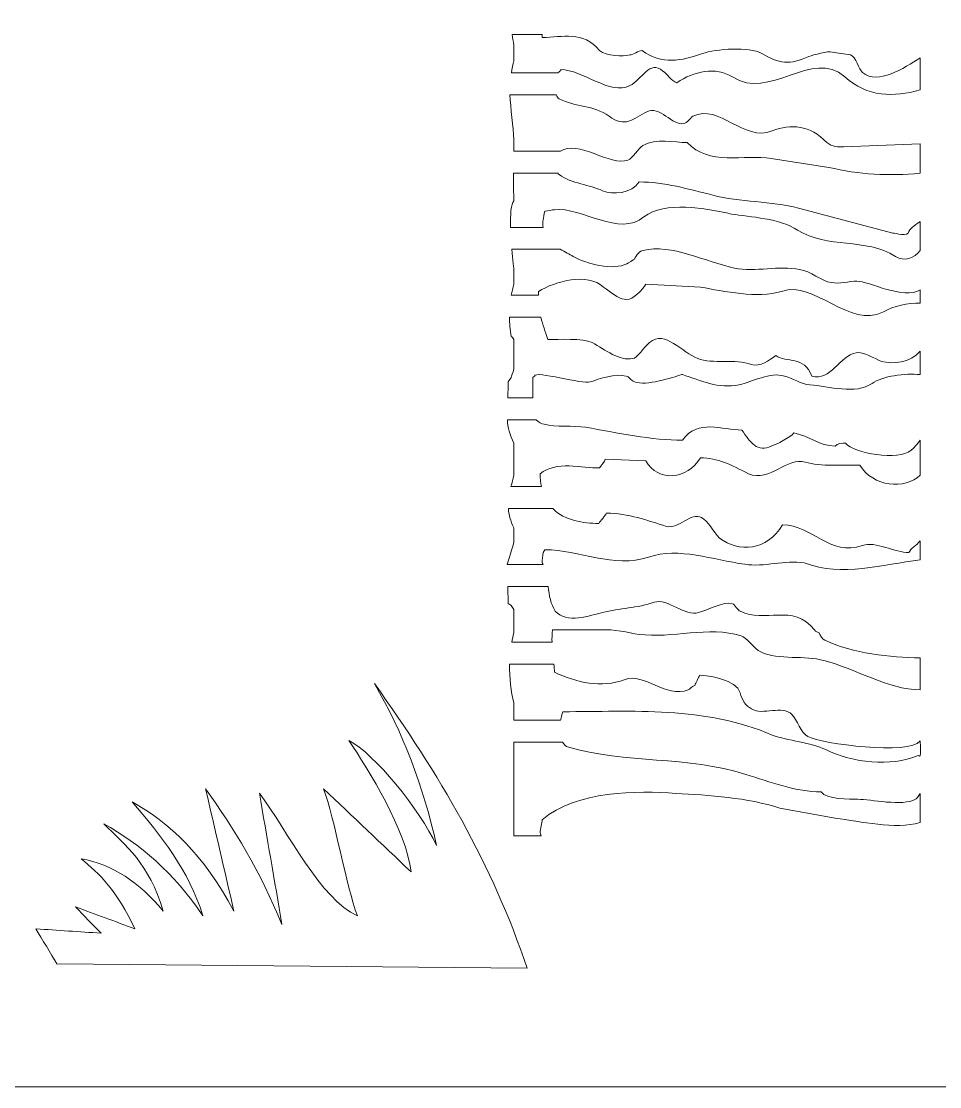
# Model space of a CAD drawing. Header units: centimetres. Extents: x -11.7 to 11.7, y -11.4 to 11.4.
# Drawn here: x -9.09 to -4.68, y -11.38 to -6.26 of the extents above; entities that cross this region are included whole.
import ezdxf

# ---------------------------------------------------------------- set-up
doc = ezdxf.new("R2010")
doc.units = ezdxf.units.CM
doc.header["$MEASUREMENT"] = 0
doc.layers.add('Layer 1', color=7, linetype='Continuous')

msp = doc.modelspace()

# ---------------------------------------------------------------- linework, layer by layer
at = {"layer": 'Layer 1', "lineweight": 9}
for points, knots in [([(-11.72662, 11.38151), (-11.72662, 11.38151), (-0.34511, 11.38151), (-0.34511, 11.38151), (-0.34511, 11.38151), (-0.34511, 11.38151), (-0.34511, 11.38151), (-0.34511, 11.38151), (-0.34511, -11.38151), (-0.34511, -11.38151), (-0.34511, -11.38151), (-0.34511, -11.38151), (-0.34511, -11.38151), (-0.34511, -11.38151), (-11.72662, -11.38151), (-11.72662, -11.38151), (-11.72662, -11.38151), (-11.72662, -11.38151), (-11.72662, -11.38151), (-11.72662, -11.38151), (-11.72662, 11.38151), (-11.72662, 11.38151)], [0, 0, 0, 0, 0.1428571, 0.1428571, 0.1428571, 0.2857143, 0.2857143, 0.2857143, 0.4285714, 0.4285714, 0.4285714, 0.5714286, 0.5714286, 0.5714286, 0.7142857, 0.7142857, 0.7142857, 0.8571429, 0.8571429, 0.8571429, 1, 1, 1, 1]), ([(-6.74074, -6.51174), (-6.73739, -6.49224), (-6.73306, -6.47061), (-6.72872, -6.45382), (-6.72872, -6.45382), (-6.72872, -6.45382), (-6.72872, -6.45382), (-6.72872, -6.42578), (-6.72872, -6.39774), (-6.72872, -6.37671), (-6.72872, -6.37671), (-6.72872, -6.37671), (-6.72872, -6.37671), (-6.73188, -6.36042), (-6.73441, -6.34385), (-6.73645, -6.32706), (-6.73645, -6.32706), (-6.73645, -6.32706), (-6.73645, -6.32706), (-6.73645, -6.32706), (-6.59337, -6.32706), (-6.59337, -6.32706), (-6.59337, -6.32706), (-6.59337, -6.32706), (-6.59337, -6.32706), (-6.59306, -6.33236), (-6.59286, -6.33731), (-6.59286, -6.34166), (-6.59286, -6.34166), (-6.59286, -6.34166), (-6.59286, -6.34166), (-6.49324, -6.34166), (-6.39814, -6.30661), (-6.31663, -6.40475), (-6.31663, -6.40475), (-6.31663, -6.40475), (-6.31663, -6.40475), (-6.28493, -6.43279), (-6.20342, -6.43279), (-6.17172, -6.42578), (-6.17172, -6.42578), (-6.17172, -6.42578), (-6.17172, -6.42578), (-6.1536, -6.42578), (-6.13096, -6.40475), (-6.11285, -6.40475), (-6.11285, -6.40475), (-6.11285, -6.40475), (-6.11285, -6.40475), (-6.01775, -6.47485), (-5.92265, -6.45382), (-5.82303, -6.41877), (-5.82303, -6.41877), (-5.82303, -6.41877), (-5.82303, -6.41877), (-5.75963, -6.39774), (-5.5966, -6.38372), (-5.53774, -6.41877), (-5.53774, -6.41877), (-5.53774, -6.41877), (-5.53774, -6.41877), (-5.45622, -6.46784), (-5.40188, -6.47485), (-5.31131, -6.43279), (-5.31131, -6.43279), (-5.31131, -6.43279), (-5.31131, -6.43279), (-5.28867, -6.42578), (-5.22074, -6.40475), (-5.1981, -6.41176), (-5.1981, -6.41176), (-5.1981, -6.41176), (-5.1981, -6.41176), (-5.17546, -6.41877), (-5.13923, -6.41877), (-5.11206, -6.42578), (-5.11206, -6.42578), (-5.11206, -6.42578), (-5.11206, -6.42578), (-5.08489, -6.43279), (-5.07131, -6.49588), (-5.05319, -6.5099), (-5.05319, -6.5099), (-5.05319, -6.5099), (-5.05319, -6.5099), (-4.98074, -6.573), (-4.85394, -6.48887), (-4.77696, -6.4398), (-4.77696, -6.4398), (-4.77696, -6.4398), (-4.77696, -6.4398), (-4.77696, -6.49588), (-4.77696, -6.54495), (-4.77696, -6.59403), (-4.77696, -6.59403), (-4.77696, -6.59403), (-4.77696, -6.59403), (-4.90375, -6.62908), (-5.03055, -6.62908), (-5.13923, -6.53093), (-5.13923, -6.53093), (-5.13923, -6.53093), (-5.13923, -6.53093), (-5.2932, -6.39073), (-5.50604, -6.65011), (-5.67812, -6.53093), (-5.67812, -6.53093), (-5.67812, -6.53093), (-5.67812, -6.53093), (-5.75963, -6.48186), (-5.86378, -6.50289), (-5.9453, -6.55898), (-5.9453, -6.55898), (-5.9453, -6.55898), (-5.9453, -6.55898), (-5.97247, -6.55197), (-5.99058, -6.51691), (-6.01322, -6.50289), (-6.01322, -6.50289), (-6.01322, -6.50289), (-6.01322, -6.50289), (-6.07662, -6.44681), (-6.11285, -6.54495), (-6.17172, -6.573), (-6.17172, -6.573), (-6.17172, -6.573), (-6.17172, -6.573), (-6.26229, -6.62207), (-6.40267, -6.49588), (-6.5023, -6.49588), (-6.5023, -6.49588), (-6.5023, -6.49588), (-6.5023, -6.49588), (-6.5023, -6.50117), (-6.51002, -6.50646), (-6.51771, -6.51174), (-6.51771, -6.51174), (-6.51771, -6.51174), (-6.51771, -6.51174), (-6.51771, -6.51174), (-6.74074, -6.51174), (-6.74074, -6.51174)], [0, 0, 0, 0, 0.0212766, 0.0212766, 0.0212766, 0.0425532, 0.0425532, 0.0425532, 0.0638298, 0.0638298, 0.0638298, 0.0851064, 0.0851064, 0.0851064, 0.106383, 0.106383, 0.106383, 0.1276596, 0.1276596, 0.1276596, 0.1489362, 0.1489362, 0.1489362, 0.1702128, 0.1702128, 0.1702128, 0.1914894, 0.1914894, 0.1914894, 0.212766, 0.212766, 0.212766, 0.2340426, 0.2340426, 0.2340426, 0.2553191, 0.2553191, 0.2553191, 0.2765957, 0.2765957, 0.2765957, 0.2978723, 0.2978723, 0.2978723, 0.3191489, 0.3191489, 0.3191489, 0.3404255, 0.3404255, 0.3404255, 0.3617021, 0.3617021, 0.3617021, 0.3829787, 0.3829787, 0.3829787, 0.4042553, 0.4042553, 0.4042553, 0.4255319, 0.4255319, 0.4255319, 0.4468085, 0.4468085, 0.4468085, 0.4680851, 0.4680851, 0.4680851, 0.4893617, 0.4893617, 0.4893617, 0.5106383, 0.5106383, 0.5106383, 0.5319149, 0.5319149, 0.5319149, 0.5531915, 0.5531915, 0.5531915, 0.5744681, 0.5744681, 0.5744681, 0.5957447, 0.5957447, 0.5957447, 0.6170213, 0.6170213, 0.6170213, 0.6382979, 0.6382979, 0.6382979, 0.6595745, 0.6595745, 0.6595745, 0.6808511, 0.6808511, 0.6808511, 0.7021277, 0.7021277, 0.7021277, 0.7234043, 0.7234043, 0.7234043, 0.7446809, 0.7446809, 0.7446809, 0.7659574, 0.7659574, 0.7659574, 0.787234, 0.787234, 0.787234, 0.8085106, 0.8085106, 0.8085106, 0.8297872, 0.8297872, 0.8297872, 0.8510638, 0.8510638, 0.8510638, 0.8723404, 0.8723404, 0.8723404, 0.893617, 0.893617, 0.893617, 0.9148936, 0.9148936, 0.9148936, 0.9361702, 0.9361702, 0.9361702, 0.9574468, 0.9574468, 0.9574468, 0.9787234, 0.9787234, 0.9787234, 1, 1, 1, 1]), ([(-6.72872, -6.88835), (-6.72872, -6.88835), (-6.72872, -6.83237), (-6.72872, -6.83237), (-6.72872, -6.83237), (-6.72872, -6.83237), (-6.72872, -6.83237), (-6.73195, -6.77239), (-6.74439, -6.68032), (-6.74797, -6.61718), (-6.74797, -6.61718), (-6.74797, -6.61718), (-6.74797, -6.61718), (-6.74797, -6.61718), (-6.52447, -6.61718), (-6.52447, -6.61718), (-6.52447, -6.61718), (-6.52447, -6.61718), (-6.52447, -6.61718), (-6.52188, -6.626), (-6.51774, -6.63279), (-6.51135, -6.63609), (-6.51135, -6.63609), (-6.51135, -6.63609), (-6.51135, -6.63609), (-6.42984, -6.67815), (-6.34833, -6.66413), (-6.27135, -6.72021), (-6.27135, -6.72021), (-6.27135, -6.72021), (-6.27135, -6.72021), (-6.19436, -6.77629), (-6.15813, -6.73423), (-6.09021, -6.69918), (-6.09021, -6.69918), (-6.09021, -6.69918), (-6.09021, -6.69918), (-6.03134, -6.66413), (-5.96341, -6.76928), (-5.9136, -6.75526), (-5.9136, -6.75526), (-5.9136, -6.75526), (-5.9136, -6.75526), (-5.89548, -6.75526), (-5.8819, -6.72722), (-5.86831, -6.72021), (-5.86831, -6.72021), (-5.86831, -6.72021), (-5.86831, -6.72021), (-5.74152, -6.65712), (-5.62378, -6.8464), (-5.48792, -6.79031), (-5.48792, -6.79031), (-5.48792, -6.79031), (-5.48792, -6.79031), (-5.39735, -6.75526), (-5.30678, -6.76227), (-5.22527, -6.8464), (-5.22527, -6.8464), (-5.22527, -6.8464), (-5.22527, -6.8464), (-5.20263, -6.86743), (-5.1664, -6.86743), (-5.14376, -6.86743), (-5.14376, -6.86743), (-5.14376, -6.86743), (-5.14376, -6.86743), (-5.14376, -6.86743), (-4.77696, -6.85341), (-4.77696, -6.85341), (-4.77696, -6.85341), (-4.77696, -6.85341), (-4.77696, -6.85341), (-4.77696, -6.90248), (-4.77696, -6.94454), (-4.77696, -6.99361), (-4.77696, -6.99361), (-4.77696, -6.99361), (-4.77696, -6.99361), (-4.9264, -7.00763), (-5.07131, -7.00062), (-5.21622, -6.96557), (-5.21622, -6.96557), (-5.21622, -6.96557), (-5.21622, -6.96557), (-5.21622, -6.96557), (-5.49245, -6.92351), (-5.49245, -6.92351), (-5.49245, -6.92351), (-5.49245, -6.92351), (-5.49245, -6.92351), (-5.61925, -6.90248), (-5.79586, -6.95856), (-5.89548, -6.8464), (-5.89548, -6.8464), (-5.89548, -6.8464), (-5.89548, -6.8464), (-5.95888, -6.8464), (-6.04492, -6.82536), (-6.10832, -6.86042), (-6.10832, -6.86042), (-6.10832, -6.86042), (-6.10832, -6.86042), (-6.13096, -6.87444), (-6.15813, -6.92351), (-6.18078, -6.93052), (-6.18078, -6.93052), (-6.18078, -6.93052), (-6.18078, -6.93052), (-6.26372, -6.96262), (-6.42259, -6.83015), (-6.50441, -6.88835), (-6.50441, -6.88835), (-6.50442, -6.88835), (-6.50442, -6.88835), (-6.50442, -6.88835), (-6.72872, -6.88835), (-6.72872, -6.88835)], [0, 0, 0, 0, 0.025641, 0.025641, 0.025641, 0.0512821, 0.0512821, 0.0512821, 0.0769231, 0.0769231, 0.0769231, 0.1025641, 0.1025641, 0.1025641, 0.1282051, 0.1282051, 0.1282051, 0.1538462, 0.1538462, 0.1538462, 0.1794872, 0.1794872, 0.1794872, 0.2051282, 0.2051282, 0.2051282, 0.2307692, 0.2307692, 0.2307692, 0.2564103, 0.2564103, 0.2564103, 0.2820513, 0.2820513, 0.2820513, 0.3076923, 0.3076923, 0.3076923, 0.3333333, 0.3333333, 0.3333333, 0.3589744, 0.3589744, 0.3589744, 0.3846154, 0.3846154, 0.3846154, 0.4102564, 0.4102564, 0.4102564, 0.4358974, 0.4358974, 0.4358974, 0.4615385, 0.4615385, 0.4615385, 0.4871795, 0.4871795, 0.4871795, 0.5128205, 0.5128205, 0.5128205, 0.5384615, 0.5384615, 0.5384615, 0.5641026, 0.5641026, 0.5641026, 0.5897436, 0.5897436, 0.5897436, 0.6153846, 0.6153846, 0.6153846, 0.6410256, 0.6410256, 0.6410256, 0.6666667, 0.6666667, 0.6666667, 0.6923077, 0.6923077, 0.6923077, 0.7179487, 0.7179487, 0.7179487, 0.7435897, 0.7435897, 0.7435897, 0.7692308, 0.7692308, 0.7692308, 0.7948718, 0.7948718, 0.7948718, 0.8205128, 0.8205128, 0.8205128, 0.8461538, 0.8461538, 0.8461538, 0.8717949, 0.8717949, 0.8717949, 0.8974359, 0.8974359, 0.8974359, 0.9230769, 0.9230769, 0.9230769, 0.9487179, 0.9487179, 0.9487179, 0.974359, 0.974359, 0.974359, 1, 1, 1, 1]), ([(-6.74432, -7.25379), (-6.74615, -7.19385), (-6.74333, -7.14094), (-6.72872, -7.12681), (-6.72872, -7.12681), (-6.72872, -7.12681), (-6.72872, -7.12681), (-6.72872, -7.11979), (-6.72872, -7.11279), (-6.72872, -7.10577), (-6.72872, -7.10577), (-6.72872, -7.10577), (-6.72872, -7.10577), (-6.73098, -7.08127), (-6.73098, -7.03579), (-6.73042, -6.99378), (-6.73042, -6.99378), (-6.73042, -6.99378), (-6.73042, -6.99378), (-6.73042, -6.99378), (-6.51689, -6.99378), (-6.51689, -6.99378), (-6.51689, -6.99378), (-6.51689, -6.99378), (-6.51689, -6.99378), (-6.51536, -6.99711), (-6.51353, -6.9995), (-6.51135, -7.00062), (-6.51135, -7.00062), (-6.51135, -7.00062), (-6.51135, -7.00062), (-6.45248, -7.04268), (-6.36191, -7.04969), (-6.30304, -7.07773), (-6.30304, -7.07773), (-6.30304, -7.07774), (-6.30304, -7.07774), (-6.25323, -7.09876), (-6.16266, -7.09175), (-6.12643, -7.03567), (-6.12643, -7.03567), (-6.12643, -7.03567), (-6.12643, -7.03567), (-6.00869, -7.03567), (-5.88643, -7.07072), (-5.77322, -7.09877), (-5.77322, -7.09877), (-5.77322, -7.09877), (-5.77322, -7.09877), (-5.64189, -7.13382), (-5.49245, -7.12681), (-5.36112, -7.16186), (-5.36112, -7.16186), (-5.36112, -7.16186), (-5.36112, -7.16186), (-5.36112, -7.16186), (-4.90828, -7.28103), (-4.90828, -7.28103), (-4.90828, -7.28103), (-4.90828, -7.28103), (-4.90828, -7.28103), (-4.89922, -7.28103), (-4.8313, -7.30206), (-4.8313, -7.27402), (-4.8313, -7.27402), (-4.8313, -7.27402), (-4.8313, -7.27402), (-4.81771, -7.25299), (-4.79507, -7.23897), (-4.77696, -7.22495), (-4.77696, -7.22495), (-4.77696, -7.22495), (-4.77696, -7.22495), (-4.77696, -7.26701), (-4.77696, -7.31608), (-4.77696, -7.36515), (-4.77696, -7.36515), (-4.77696, -7.36515), (-4.77696, -7.36515), (-4.80413, -7.40021), (-4.85394, -7.42124), (-4.8947, -7.3932), (-4.8947, -7.3932), (-4.8947, -7.3932), (-4.8947, -7.3932), (-5.03961, -7.30206), (-5.22074, -7.35814), (-5.36565, -7.26701), (-5.36565, -7.26701), (-5.36565, -7.26701), (-5.36565, -7.26701), (-5.44717, -7.21093), (-5.5966, -7.20392), (-5.68265, -7.1899), (-5.68265, -7.1899), (-5.68265, -7.1899), (-5.68265, -7.1899), (-5.80944, -7.16186), (-6.00417, -7.12681), (-6.10379, -7.20392), (-6.10379, -7.20392), (-6.10379, -7.20392), (-6.10379, -7.20392), (-6.22153, -7.30206), (-6.40267, -7.15485), (-6.53399, -7.16887), (-6.53399, -7.16887), (-6.534, -7.16887), (-6.534, -7.16887), (-6.54305, -7.16887), (-6.56569, -7.17588), (-6.57928, -7.17588), (-6.57928, -7.17588), (-6.57928, -7.17588), (-6.57928, -7.17588), (-6.58864, -7.20632), (-6.59083, -7.23195), (-6.58791, -7.25379), (-6.58791, -7.25379), (-6.58791, -7.25379), (-6.58791, -7.25379), (-6.58791, -7.25379), (-6.74432, -7.25379), (-6.74432, -7.25379)], [0, 0, 0, 0, 0.0243902, 0.0243902, 0.0243902, 0.0487805, 0.0487805, 0.0487805, 0.0731707, 0.0731707, 0.0731707, 0.097561, 0.097561, 0.097561, 0.1219512, 0.1219512, 0.1219512, 0.1463415, 0.1463415, 0.1463415, 0.1707317, 0.1707317, 0.1707317, 0.195122, 0.195122, 0.195122, 0.2195122, 0.2195122, 0.2195122, 0.2439024, 0.2439024, 0.2439024, 0.2682927, 0.2682927, 0.2682927, 0.2926829, 0.2926829, 0.2926829, 0.3170732, 0.3170732, 0.3170732, 0.3414634, 0.3414634, 0.3414634, 0.3658537, 0.3658537, 0.3658537, 0.3902439, 0.3902439, 0.3902439, 0.4146341, 0.4146341, 0.4146341, 0.4390244, 0.4390244, 0.4390244, 0.4634146, 0.4634146, 0.4634146, 0.4878049, 0.4878049, 0.4878049, 0.5121951, 0.5121951, 0.5121951, 0.5365854, 0.5365854, 0.5365854, 0.5609756, 0.5609756, 0.5609756, 0.5853659, 0.5853659, 0.5853659, 0.6097561, 0.6097561, 0.6097561, 0.6341463, 0.6341463, 0.6341463, 0.6585366, 0.6585366, 0.6585366, 0.6829268, 0.6829268, 0.6829268, 0.7073171, 0.7073171, 0.7073171, 0.7317073, 0.7317073, 0.7317073, 0.7560976, 0.7560976, 0.7560976, 0.7804878, 0.7804878, 0.7804878, 0.804878, 0.804878, 0.804878, 0.8292683, 0.8292683, 0.8292683, 0.8536585, 0.8536585, 0.8536585, 0.8780488, 0.8780488, 0.8780488, 0.902439, 0.902439, 0.902439, 0.9268293, 0.9268293, 0.9268293, 0.9512195, 0.9512195, 0.9512195, 0.9756098, 0.9756098, 0.9756098, 1, 1, 1, 1]), ([(-6.74101, -7.58018), (-6.73778, -7.56263), (-6.73369, -7.54485), (-6.72872, -7.52639), (-6.72872, -7.52639), (-6.72872, -7.52639), (-6.72872, -7.52639), (-6.72872, -7.50536), (-6.72872, -7.49134), (-6.72872, -7.47031), (-6.72872, -7.47031), (-6.72872, -7.47031), (-6.72872, -7.47031), (-6.72872, -7.47031), (-6.72872, -7.4633), (-6.72872, -7.4633), (-6.72872, -7.4633), (-6.72872, -7.4633), (-6.72872, -7.4633), (-6.72872, -7.45314), (-6.73347, -7.41078), (-6.73781, -7.35922), (-6.73781, -7.35922), (-6.73781, -7.35922), (-6.73781, -7.35922), (-6.73781, -7.35922), (-6.50627, -7.35922), (-6.50627, -7.35922), (-6.50627, -7.35922), (-6.50627, -7.35922), (-6.50627, -7.35922), (-6.48376, -7.37248), (-6.46082, -7.38284), (-6.44343, -7.3932), (-6.44343, -7.3932), (-6.44343, -7.3932), (-6.44343, -7.3932), (-6.38456, -7.42825), (-6.2487, -7.4633), (-6.1853, -7.42825), (-6.1853, -7.42825), (-6.1853, -7.42825), (-6.1853, -7.42825), (-6.18078, -7.42825), (-6.1536, -7.40722), (-6.14908, -7.40722), (-6.14908, -7.40722), (-6.14908, -7.40722), (-6.14908, -7.40722), (-6.14002, -7.38618), (-6.12191, -7.36515), (-6.10832, -7.36515), (-6.10832, -7.36515), (-6.10832, -7.36515), (-6.10832, -7.36515), (-5.97247, -7.3301), (-5.80491, -7.42124), (-5.66906, -7.44928), (-5.66906, -7.44928), (-5.66906, -7.44928), (-5.66906, -7.44928), (-5.56943, -7.47031), (-5.45169, -7.43526), (-5.3566, -7.45629), (-5.3566, -7.45629), (-5.3566, -7.45629), (-5.3566, -7.45629), (-5.30226, -7.4633), (-5.25244, -7.51237), (-5.20263, -7.51938), (-5.20263, -7.51938), (-5.20263, -7.51938), (-5.20263, -7.51938), (-5.1664, -7.52639), (-5.11659, -7.51237), (-5.08036, -7.51237), (-5.08036, -7.51237), (-5.08036, -7.51237), (-5.08036, -7.51237), (-5.02602, -7.51237), (-4.85394, -7.6035), (-4.77696, -7.55443), (-4.77696, -7.55443), (-4.77696, -7.55443), (-4.77696, -7.55443), (-4.77696, -7.57546), (-4.77696, -7.59649), (-4.77696, -7.61752), (-4.77696, -7.61752), (-4.77696, -7.61752), (-4.77696, -7.61752), (-4.83583, -7.61752), (-4.90375, -7.63154), (-4.95357, -7.65959), (-4.95357, -7.65959), (-4.95357, -7.65959), (-4.95357, -7.65959), (-5.11659, -7.74371), (-5.28414, -7.50536), (-5.44264, -7.56144), (-5.44264, -7.56144), (-5.44264, -7.56144), (-5.44264, -7.56144), (-5.56038, -7.59649), (-5.71887, -7.56144), (-5.83208, -7.54041), (-5.83208, -7.54041), (-5.83208, -7.54041), (-5.83209, -7.54041), (-5.83209, -7.54041), (-6.09473, -7.52639), (-6.09473, -7.52639), (-6.09473, -7.52639), (-6.09474, -7.52639), (-6.09474, -7.52639), (-6.17625, -7.64556), (-6.22153, -7.59649), (-6.29851, -7.54041), (-6.29851, -7.54041), (-6.29852, -7.54041), (-6.29852, -7.54041), (-6.3755, -7.47031), (-6.52947, -7.51237), (-6.61098, -7.56144), (-6.61098, -7.56144), (-6.61098, -7.56144), (-6.61098, -7.56144), (-6.61098, -7.56794), (-6.61091, -7.57416), (-6.61078, -7.58018), (-6.61078, -7.58018), (-6.61078, -7.58018), (-6.61078, -7.58018), (-6.61078, -7.58018), (-6.74101, -7.58018), (-6.74101, -7.58018)], [0, 0, 0, 0, 0.0222222, 0.0222222, 0.0222222, 0.0444444, 0.0444444, 0.0444444, 0.0666667, 0.0666667, 0.0666667, 0.0888889, 0.0888889, 0.0888889, 0.1111111, 0.1111111, 0.1111111, 0.1333333, 0.1333333, 0.1333333, 0.1555556, 0.1555556, 0.1555556, 0.1777778, 0.1777778, 0.1777778, 0.2, 0.2, 0.2, 0.2222222, 0.2222222, 0.2222222, 0.2444444, 0.2444444, 0.2444444, 0.2666667, 0.2666667, 0.2666667, 0.2888889, 0.2888889, 0.2888889, 0.3111111, 0.3111111, 0.3111111, 0.3333333, 0.3333333, 0.3333333, 0.3555556, 0.3555556, 0.3555556, 0.3777778, 0.3777778, 0.3777778, 0.4, 0.4, 0.4, 0.4222222, 0.4222222, 0.4222222, 0.4444444, 0.4444444, 0.4444444, 0.4666667, 0.4666667, 0.4666667, 0.4888889, 0.4888889, 0.4888889, 0.5111111, 0.5111111, 0.5111111, 0.5333333, 0.5333333, 0.5333333, 0.5555556, 0.5555556, 0.5555556, 0.5777778, 0.5777778, 0.5777778, 0.6, 0.6, 0.6, 0.6222222, 0.6222222, 0.6222222, 0.6444444, 0.6444444, 0.6444444, 0.6666667, 0.6666667, 0.6666667, 0.6888889, 0.6888889, 0.6888889, 0.7111111, 0.7111111, 0.7111111, 0.7333333, 0.7333333, 0.7333333, 0.7555556, 0.7555556, 0.7555556, 0.7777778, 0.7777778, 0.7777778, 0.8, 0.8, 0.8, 0.8222222, 0.8222222, 0.8222222, 0.8444444, 0.8444444, 0.8444444, 0.8666667, 0.8666667, 0.8666667, 0.8888889, 0.8888889, 0.8888889, 0.9111111, 0.9111111, 0.9111111, 0.9333333, 0.9333333, 0.9333333, 0.9555556, 0.9555556, 0.9555556, 0.9777778, 0.9777778, 0.9777778, 1, 1, 1, 1]), ([(-6.7582, -8.07284), (-6.75701, -8.0494), (-6.75589, -8.02413), (-6.75589, -7.99608), (-6.75589, -7.99608), (-6.75589, -7.99608), (-6.75589, -7.99608), (-6.75589, -7.99608), (-6.7423, -7.97505), (-6.7423, -7.97505), (-6.7423, -7.97505), (-6.7423, -7.97505), (-6.7423, -7.97505), (-6.7423, -7.96804), (-6.73325, -7.95402), (-6.72872, -7.93298), (-6.72872, -7.93298), (-6.72872, -7.93298), (-6.72872, -7.93298), (-6.72872, -7.88391), (-6.72872, -7.84185), (-6.72872, -7.79278), (-6.72872, -7.79278), (-6.72872, -7.79278), (-6.72872, -7.79278), (-6.73325, -7.78577), (-6.73778, -7.77876), (-6.7423, -7.77876), (-6.7423, -7.77876), (-6.7423, -7.77876), (-6.7423, -7.77876), (-6.74698, -7.74496), (-6.74951, -7.71448), (-6.74989, -7.68561), (-6.74989, -7.68561), (-6.74989, -7.68561), (-6.74989, -7.68561), (-6.74989, -7.68561), (-6.59861, -7.68561), (-6.59861, -7.68561), (-6.59861, -7.68561), (-6.59861, -7.68561), (-6.59861, -7.68561), (-6.58996, -7.72221), (-6.57783, -7.75145), (-6.56569, -7.79278), (-6.56569, -7.79278), (-6.56569, -7.79278), (-6.56569, -7.79278), (-6.51135, -7.79278), (-6.39814, -7.78577), (-6.35286, -7.8068), (-6.35286, -7.8068), (-6.35286, -7.8068), (-6.35286, -7.8068), (-6.28946, -7.84185), (-6.22153, -7.89793), (-6.15813, -7.88391), (-6.15813, -7.88391), (-6.15813, -7.88391), (-6.15813, -7.88391), (-6.13549, -7.88391), (-6.10379, -7.82783), (-6.07662, -7.8068), (-6.07662, -7.8068), (-6.07662, -7.8068), (-6.07662, -7.8068), (-6.00417, -7.74371), (-5.91813, -7.85587), (-5.84567, -7.88391), (-5.84567, -7.88391), (-5.84567, -7.88391), (-5.84567, -7.88391), (-5.77322, -7.91195), (-5.66453, -7.88391), (-5.58755, -7.91195), (-5.58755, -7.91195), (-5.58755, -7.91195), (-5.58755, -7.91195), (-5.54679, -7.92597), (-5.50151, -7.89092), (-5.46981, -7.86989), (-5.46981, -7.86989), (-5.46981, -7.86989), (-5.46981, -7.86989), (-5.42, -7.90494), (-5.33395, -7.86989), (-5.29773, -7.96804), (-5.29773, -7.96804), (-5.29773, -7.96804), (-5.29773, -7.96804), (-5.20716, -7.99608), (-5.16187, -7.86989), (-5.08489, -7.85587), (-5.08489, -7.85587), (-5.08489, -7.85587), (-5.08489, -7.85587), (-5.04866, -7.84886), (-4.99885, -7.88391), (-4.96262, -7.89793), (-4.96262, -7.89793), (-4.96262, -7.89793), (-4.96262, -7.89793), (-4.91281, -7.91195), (-4.82224, -7.90495), (-4.77696, -7.84886), (-4.77696, -7.84886), (-4.77696, -7.84886), (-4.77696, -7.84886), (-4.77696, -7.88391), (-4.77696, -7.91896), (-4.77696, -7.96103), (-4.77696, -7.96103), (-4.77696, -7.96103), (-4.77696, -7.96103), (-4.84941, -7.95402), (-4.95809, -7.96804), (-5.00791, -8.00309), (-5.00791, -8.00309), (-5.00791, -8.00309), (-5.00791, -8.00309), (-5.08489, -8.05917), (-5.21622, -8.01711), (-5.30678, -8.0101), (-5.30678, -8.0101), (-5.30679, -8.0101), (-5.30679, -8.0101), (-5.34754, -8.0101), (-5.39282, -7.97505), (-5.42905, -7.96804), (-5.42905, -7.96804), (-5.42905, -7.96804), (-5.42905, -7.96804), (-5.49698, -7.94701), (-5.58302, -7.99608), (-5.64642, -8.0101), (-5.64642, -8.0101), (-5.64642, -8.0101), (-5.64642, -8.0101), (-5.74605, -8.03113), (-5.83208, -7.98907), (-5.91813, -7.96103), (-5.91813, -7.96103), (-5.91813, -7.96103), (-5.91813, -7.96103), (-5.91813, -7.96103), (-5.92265, -7.96103), (-5.92265, -7.96103), (-5.92265, -7.96103), (-5.92265, -7.96103), (-5.92265, -7.96103), (-5.96341, -7.97505), (-6.09473, -8.01711), (-6.14908, -7.99608), (-6.14908, -7.99608), (-6.14908, -7.99608), (-6.14908, -7.99608), (-6.16266, -7.99608), (-6.17625, -7.96804), (-6.18983, -7.96804), (-6.18983, -7.96804), (-6.18983, -7.96804), (-6.18983, -7.96804), (-6.23965, -7.95402), (-6.31663, -7.98206), (-6.36191, -7.99608), (-6.36191, -7.99608), (-6.36191, -7.99608), (-6.36191, -7.99608), (-6.39361, -8.0101), (-6.62909, -7.93999), (-6.62909, -7.96804), (-6.62909, -7.96804), (-6.62909, -7.96804), (-6.62909, -7.96804), (-6.62909, -7.96804), (-6.63815, -7.97505), (-6.63815, -7.97505), (-6.63815, -7.97505), (-6.63815, -7.97505), (-6.63815, -7.97505), (-6.63815, -7.97505), (-6.63815, -8.07284), (-6.63815, -8.07284), (-6.63815, -8.07284), (-6.63815, -8.07284), (-6.63815, -8.07284), (-6.63815, -8.07284), (-6.7582, -8.07284), (-6.7582, -8.07284)], [0, 0, 0, 0, 0.015873, 0.015873, 0.015873, 0.031746, 0.031746, 0.031746, 0.047619, 0.047619, 0.047619, 0.0634921, 0.0634921, 0.0634921, 0.0793651, 0.0793651, 0.0793651, 0.0952381, 0.0952381, 0.0952381, 0.1111111, 0.1111111, 0.1111111, 0.1269841, 0.1269841, 0.1269841, 0.1428571, 0.1428571, 0.1428571, 0.1587302, 0.1587302, 0.1587302, 0.1746032, 0.1746032, 0.1746032, 0.1904762, 0.1904762, 0.1904762, 0.2063492, 0.2063492, 0.2063492, 0.2222222, 0.2222222, 0.2222222, 0.2380952, 0.2380952, 0.2380952, 0.2539683, 0.2539683, 0.2539683, 0.2698413, 0.2698413, 0.2698413, 0.2857143, 0.2857143, 0.2857143, 0.3015873, 0.3015873, 0.3015873, 0.3174603, 0.3174603, 0.3174603, 0.3333333, 0.3333333, 0.3333333, 0.3492063, 0.3492063, 0.3492063, 0.3650794, 0.3650794, 0.3650794, 0.3809524, 0.3809524, 0.3809524, 0.3968254, 0.3968254, 0.3968254, 0.4126984, 0.4126984, 0.4126984, 0.4285714, 0.4285714, 0.4285714, 0.4444444, 0.4444444, 0.4444444, 0.4603175, 0.4603175, 0.4603175, 0.4761905, 0.4761905, 0.4761905, 0.4920635, 0.4920635, 0.4920635, 0.5079365, 0.5079365, 0.5079365, 0.5238095, 0.5238095, 0.5238095, 0.5396825, 0.5396825, 0.5396825, 0.5555556, 0.5555556, 0.5555556, 0.5714286, 0.5714286, 0.5714286, 0.5873016, 0.5873016, 0.5873016, 0.6031746, 0.6031746, 0.6031746, 0.6190476, 0.6190476, 0.6190476, 0.6349206, 0.6349206, 0.6349206, 0.6507937, 0.6507937, 0.6507937, 0.6666667, 0.6666667, 0.6666667, 0.6825397, 0.6825397, 0.6825397, 0.6984127, 0.6984127, 0.6984127, 0.7142857, 0.7142857, 0.7142857, 0.7301587, 0.7301587, 0.7301587, 0.7460317, 0.7460317, 0.7460317, 0.7619048, 0.7619048, 0.7619048, 0.7777778, 0.7777778, 0.7777778, 0.7936508, 0.7936508, 0.7936508, 0.8095238, 0.8095238, 0.8095238, 0.8253968, 0.8253968, 0.8253968, 0.8412698, 0.8412698, 0.8412698, 0.8571429, 0.8571429, 0.8571429, 0.8730159, 0.8730159, 0.8730159, 0.8888889, 0.8888889, 0.8888889, 0.9047619, 0.9047619, 0.9047619, 0.9206349, 0.9206349, 0.9206349, 0.9365079, 0.9365079, 0.9365079, 0.952381, 0.952381, 0.952381, 0.968254, 0.968254, 0.968254, 0.984127, 0.984127, 0.984127, 1, 1, 1, 1]), ([(-6.7425, -8.49937), (-6.73798, -8.48097), (-6.73298, -8.46285), (-6.72872, -8.44473), (-6.72872, -8.44473), (-6.72872, -8.44473), (-6.72872, -8.44473), (-6.72872, -8.38865), (-6.72872, -8.33958), (-6.72872, -8.29051), (-6.72872, -8.29051), (-6.72872, -8.29051), (-6.72872, -8.29051), (-6.74912, -8.25032), (-6.75736, -8.21483), (-6.75999, -8.17827), (-6.75999, -8.17827), (-6.75999, -8.17827), (-6.75999, -8.17827), (-6.75999, -8.17827), (-6.62136, -8.17827), (-6.62136, -8.17827), (-6.62136, -8.17827), (-6.62136, -8.17827), (-6.62136, -8.17827), (-6.60944, -8.19038), (-6.59566, -8.19937), (-6.58381, -8.19937), (-6.58381, -8.19937), (-6.58381, -8.19938), (-6.58381, -8.19938), (-6.52494, -8.21339), (-6.44343, -8.20638), (-6.38456, -8.2134), (-6.38456, -8.2134), (-6.38456, -8.2134), (-6.38456, -8.2134), (-6.23512, -8.24144), (-6.06304, -8.27649), (-5.91813, -8.27649), (-5.91813, -8.27649), (-5.91813, -8.27649), (-5.91813, -8.27649), (-5.84567, -8.17133), (-5.72793, -8.22742), (-5.63283, -8.22742), (-5.63283, -8.22742), (-5.63283, -8.22742), (-5.63283, -8.22742), (-5.5966, -8.2835), (-5.55585, -8.33958), (-5.49245, -8.30453), (-5.49245, -8.30453), (-5.49245, -8.30453), (-5.49245, -8.30453), (-5.46981, -8.29752), (-5.39735, -8.26247), (-5.38377, -8.24144), (-5.38377, -8.24144), (-5.38377, -8.24144), (-5.38377, -8.24144), (-5.30678, -8.25546), (-5.2615, -8.30453), (-5.18452, -8.30453), (-5.18452, -8.30453), (-5.18452, -8.30453), (-5.18452, -8.30453), (-5.17546, -8.29051), (-5.15282, -8.29051), (-5.1347, -8.29051), (-5.1347, -8.29051), (-5.1347, -8.29051), (-5.1347, -8.29051), (-5.09848, -8.33958), (-4.87658, -8.37463), (-4.82224, -8.32556), (-4.82224, -8.32556), (-4.82224, -8.32556), (-4.82224, -8.32556), (-4.81318, -8.31855), (-4.78601, -8.29051), (-4.77696, -8.27649), (-4.77696, -8.27649), (-4.77696, -8.27649), (-4.77696, -8.27649), (-4.77696, -8.33257), (-4.77696, -8.38865), (-4.77696, -8.44473), (-4.77696, -8.44473), (-4.77696, -8.44473), (-4.77696, -8.44473), (-4.84941, -8.51483), (-5.00338, -8.50082), (-5.06678, -8.39566), (-5.06678, -8.39566), (-5.06678, -8.39566), (-5.06678, -8.39566), (-5.13923, -8.39566), (-5.25697, -8.40267), (-5.32943, -8.38164), (-5.32943, -8.38164), (-5.32943, -8.38164), (-5.32943, -8.38164), (-5.41547, -8.3536), (-5.49698, -8.47978), (-5.60113, -8.43772), (-5.60113, -8.43772), (-5.60113, -8.43772), (-5.60113, -8.43772), (-5.68265, -8.39566), (-5.75057, -8.36061), (-5.83208, -8.36061), (-5.83208, -8.36061), (-5.83209, -8.36061), (-5.83209, -8.36061), (-5.89548, -8.46576), (-6.03587, -8.47978), (-6.09473, -8.37463), (-6.09473, -8.37463), (-6.09473, -8.37463), (-6.09474, -8.37463), (-6.09474, -8.37463), (-6.28946, -8.36762), (-6.28946, -8.36762), (-6.28946, -8.36762), (-6.28946, -8.36762), (-6.28946, -8.36762), (-6.28946, -8.37463), (-6.3121, -8.40267), (-6.31663, -8.40968), (-6.31663, -8.40968), (-6.31663, -8.40968), (-6.31663, -8.40968), (-6.39814, -8.40968), (-6.52947, -8.37463), (-6.60192, -8.43772), (-6.60192, -8.43772), (-6.60192, -8.43772), (-6.60192, -8.43772), (-6.60192, -8.46029), (-6.5999, -8.48077), (-6.59617, -8.49937), (-6.59617, -8.49937), (-6.59617, -8.49937), (-6.59617, -8.49937), (-6.59617, -8.49937), (-6.7425, -8.49937), (-6.7425, -8.49937)], [0, 0, 0, 0, 0.0204082, 0.0204082, 0.0204082, 0.0408163, 0.0408163, 0.0408163, 0.0612245, 0.0612245, 0.0612245, 0.0816327, 0.0816327, 0.0816327, 0.1020408, 0.1020408, 0.1020408, 0.122449, 0.122449, 0.122449, 0.1428571, 0.1428571, 0.1428571, 0.1632653, 0.1632653, 0.1632653, 0.1836735, 0.1836735, 0.1836735, 0.2040816, 0.2040816, 0.2040816, 0.2244898, 0.2244898, 0.2244898, 0.244898, 0.244898, 0.244898, 0.2653061, 0.2653061, 0.2653061, 0.2857143, 0.2857143, 0.2857143, 0.3061224, 0.3061224, 0.3061224, 0.3265306, 0.3265306, 0.3265306, 0.3469388, 0.3469388, 0.3469388, 0.3673469, 0.3673469, 0.3673469, 0.3877551, 0.3877551, 0.3877551, 0.4081633, 0.4081633, 0.4081633, 0.4285714, 0.4285714, 0.4285714, 0.4489796, 0.4489796, 0.4489796, 0.4693878, 0.4693878, 0.4693878, 0.4897959, 0.4897959, 0.4897959, 0.5102041, 0.5102041, 0.5102041, 0.5306122, 0.5306122, 0.5306122, 0.5510204, 0.5510204, 0.5510204, 0.5714286, 0.5714286, 0.5714286, 0.5918367, 0.5918367, 0.5918367, 0.6122449, 0.6122449, 0.6122449, 0.6326531, 0.6326531, 0.6326531, 0.6530612, 0.6530612, 0.6530612, 0.6734694, 0.6734694, 0.6734694, 0.6938776, 0.6938776, 0.6938776, 0.7142857, 0.7142857, 0.7142857, 0.7346939, 0.7346939, 0.7346939, 0.755102, 0.755102, 0.755102, 0.7755102, 0.7755102, 0.7755102, 0.7959184, 0.7959184, 0.7959184, 0.8163265, 0.8163265, 0.8163265, 0.8367347, 0.8367347, 0.8367347, 0.8571429, 0.8571429, 0.8571429, 0.877551, 0.877551, 0.877551, 0.8979592, 0.8979592, 0.8979592, 0.9183673, 0.9183673, 0.9183673, 0.9387755, 0.9387755, 0.9387755, 0.9591837, 0.9591837, 0.9591837, 0.9795918, 0.9795918, 0.9795918, 1, 1, 1, 1]), ([(-6.7604, -8.87318), (-6.7604, -8.87318), (-6.76042, -8.87236), (-6.76042, -8.87236), (-6.76042, -8.87236), (-6.76042, -8.87236), (-6.76042, -8.87236), (-6.76042, -8.87236), (-6.7423, -8.81628), (-6.72872, -8.7672), (-6.72872, -8.7672), (-6.72872, -8.7672), (-6.72872, -8.7672), (-6.72872, -8.74617), (-6.72872, -8.72514), (-6.72872, -8.6971), (-6.72872, -8.6971), (-6.72872, -8.6971), (-6.72872, -8.6971), (-6.7454, -8.66424), (-6.75293, -8.63374), (-6.7549, -8.6048), (-6.7549, -8.6048), (-6.7549, -8.6048), (-6.7549, -8.6048), (-6.7549, -8.6048), (-6.5418, -8.6048), (-6.5418, -8.6048), (-6.5418, -8.6048), (-6.5418, -8.6048), (-6.5418, -8.6048), (-6.48361, -8.66272), (-6.39377, -8.67607), (-6.32116, -8.67607), (-6.32116, -8.67607), (-6.32116, -8.67607), (-6.32116, -8.67607), (-6.3121, -8.66205), (-6.28946, -8.64102), (-6.28493, -8.627), (-6.28493, -8.627), (-6.28493, -8.627), (-6.28493, -8.627), (-6.17625, -8.627), (-6.09021, -8.66205), (-5.99511, -8.69009), (-5.99511, -8.69009), (-5.99511, -8.69009), (-5.99511, -8.69009), (-5.93624, -8.70411), (-5.87737, -8.61999), (-5.82756, -8.64803), (-5.82756, -8.64803), (-5.82756, -8.64803), (-5.82756, -8.64803), (-5.79586, -8.66205), (-5.76869, -8.71813), (-5.74152, -8.74617), (-5.74152, -8.74617), (-5.74152, -8.74618), (-5.74152, -8.74618), (-5.64642, -8.81628), (-5.51509, -8.80927), (-5.43811, -8.68308), (-5.43811, -8.68308), (-5.43811, -8.68308), (-5.43811, -8.68308), (-5.2932, -8.68308), (-5.21169, -8.83731), (-5.05319, -8.78122), (-5.05319, -8.78122), (-5.05319, -8.78122), (-5.05319, -8.78122), (-4.99432, -8.7602), (-4.8947, -8.81628), (-4.8313, -8.81628), (-4.8313, -8.81628), (-4.8313, -8.81628), (-4.8313, -8.81628), (-4.82224, -8.79525), (-4.79507, -8.78122), (-4.77696, -8.76019), (-4.77696, -8.76019), (-4.77696, -8.7602), (-4.77696, -8.7602), (-4.77696, -8.79525), (-4.77696, -8.82329), (-4.77696, -8.85133), (-4.77696, -8.85133), (-4.77696, -8.85133), (-4.77696, -8.85133), (-4.9581, -8.87236), (-5.14829, -8.93545), (-5.33395, -8.86535), (-5.33395, -8.86535), (-5.33396, -8.86535), (-5.33396, -8.86535), (-5.42452, -8.85133), (-5.52868, -8.88638), (-5.61925, -8.87236), (-5.61925, -8.87236), (-5.61925, -8.87236), (-5.61925, -8.87236), (-5.77322, -8.85133), (-5.93624, -8.78824), (-6.08115, -8.83731), (-6.08115, -8.83731), (-6.08115, -8.83731), (-6.08115, -8.83731), (-6.2487, -8.89339), (-6.41626, -8.80226), (-6.57928, -8.80226), (-6.57928, -8.80226), (-6.57928, -8.80226), (-6.57928, -8.80226), (-6.57928, -8.80226), (-6.58834, -8.81628), (-6.58834, -8.81628), (-6.58834, -8.81628), (-6.58834, -8.81628), (-6.58834, -8.81628), (-6.58834, -8.8303), (-6.59286, -8.85133), (-6.59286, -8.86535), (-6.59286, -8.86535), (-6.59286, -8.86535), (-6.59286, -8.86535), (-6.59125, -8.86785), (-6.58975, -8.87046), (-6.58834, -8.87318), (-6.58834, -8.87318), (-6.58834, -8.87318), (-6.58834, -8.87318), (-6.58834, -8.87318), (-6.7604, -8.87318), (-6.7604, -8.87318)], [0, 0, 0, 0, 0.0222222, 0.0222222, 0.0222222, 0.0444444, 0.0444444, 0.0444444, 0.0666667, 0.0666667, 0.0666667, 0.0888889, 0.0888889, 0.0888889, 0.1111111, 0.1111111, 0.1111111, 0.1333333, 0.1333333, 0.1333333, 0.1555556, 0.1555556, 0.1555556, 0.1777778, 0.1777778, 0.1777778, 0.2, 0.2, 0.2, 0.2222222, 0.2222222, 0.2222222, 0.2444444, 0.2444444, 0.2444444, 0.2666667, 0.2666667, 0.2666667, 0.2888889, 0.2888889, 0.2888889, 0.3111111, 0.3111111, 0.3111111, 0.3333333, 0.3333333, 0.3333333, 0.3555556, 0.3555556, 0.3555556, 0.3777778, 0.3777778, 0.3777778, 0.4, 0.4, 0.4, 0.4222222, 0.4222222, 0.4222222, 0.4444444, 0.4444444, 0.4444444, 0.4666667, 0.4666667, 0.4666667, 0.4888889, 0.4888889, 0.4888889, 0.5111111, 0.5111111, 0.5111111, 0.5333333, 0.5333333, 0.5333333, 0.5555556, 0.5555556, 0.5555556, 0.5777778, 0.5777778, 0.5777778, 0.6, 0.6, 0.6, 0.6222222, 0.6222222, 0.6222222, 0.6444444, 0.6444444, 0.6444444, 0.6666667, 0.6666667, 0.6666667, 0.6888889, 0.6888889, 0.6888889, 0.7111111, 0.7111111, 0.7111111, 0.7333333, 0.7333333, 0.7333333, 0.7555556, 0.7555556, 0.7555556, 0.7777778, 0.7777778, 0.7777778, 0.8, 0.8, 0.8, 0.8222222, 0.8222222, 0.8222222, 0.8444444, 0.8444444, 0.8444444, 0.8666667, 0.8666667, 0.8666667, 0.8888889, 0.8888889, 0.8888889, 0.9111111, 0.9111111, 0.9111111, 0.9333333, 0.9333333, 0.9333333, 0.9555556, 0.9555556, 0.9555556, 0.9777778, 0.9777778, 0.9777778, 1, 1, 1, 1]), ([(-6.73883, -9.24699), (-6.73603, -9.23123), (-6.73266, -9.21609), (-6.72872, -9.20184), (-6.72872, -9.20184), (-6.72872, -9.20184), (-6.72872, -9.20184), (-6.72872, -9.16679), (-6.72872, -9.12473), (-6.72872, -9.08968), (-6.72872, -9.08968), (-6.72872, -9.08968), (-6.72872, -9.08968), (-6.73778, -9.07566), (-6.74683, -9.06163), (-6.75589, -9.06163), (-6.75589, -9.06163), (-6.75589, -9.06164), (-6.75589, -9.06163), (-6.75589, -9.06163), (-6.75787, -8.97861), (-6.75787, -8.97861), (-6.75787, -8.97861), (-6.75787, -8.97861), (-6.75787, -8.97861), (-6.75787, -8.97861), (-6.56453, -8.97861), (-6.56453, -8.97861), (-6.56453, -8.97861), (-6.56453, -8.97861), (-6.56453, -8.97861), (-6.55887, -9.02148), (-6.55207, -9.0652), (-6.52947, -9.09669), (-6.52947, -9.09669), (-6.52947, -9.09669), (-6.52947, -9.09669), (-6.47965, -9.15978), (-6.35739, -9.11772), (-6.30304, -9.1037), (-6.30304, -9.1037), (-6.30304, -9.1037), (-6.30304, -9.1037), (-6.22153, -9.08267), (-6.13549, -9.08267), (-6.05398, -9.05462), (-6.05398, -9.05462), (-6.05398, -9.05462), (-6.05398, -9.05462), (-5.99058, -9.0336), (-5.90454, -9.12473), (-5.84114, -9.1037), (-5.84114, -9.1037), (-5.84114, -9.1037), (-5.84114, -9.1037), (-5.80491, -9.09669), (-5.71887, -9.04762), (-5.67812, -9.06163), (-5.67812, -9.06163), (-5.67812, -9.06163), (-5.67812, -9.06164), (-5.66906, -9.06164), (-5.65095, -9.09669), (-5.64189, -9.09669), (-5.64189, -9.09669), (-5.64189, -9.09669), (-5.64189, -9.09669), (-5.52415, -9.15978), (-5.3883, -9.05462), (-5.28414, -9.18782), (-5.28414, -9.18782), (-5.28414, -9.18782), (-5.28414, -9.18782), (-5.27961, -9.19483), (-5.26603, -9.20184), (-5.2615, -9.20184), (-5.2615, -9.20184), (-5.2615, -9.20184), (-5.2615, -9.20184), (-5.2615, -9.20885), (-5.24339, -9.23689), (-5.23433, -9.23689), (-5.23433, -9.23689), (-5.23433, -9.23689), (-5.23433, -9.23689), (-5.09848, -9.29998), (-4.92187, -9.32102), (-4.77696, -9.32102), (-4.77696, -9.32102), (-4.77696, -9.32102), (-4.77696, -9.32102), (-4.77696, -9.3771), (-4.77696, -9.42617), (-4.77696, -9.47524), (-4.77696, -9.47524), (-4.77696, -9.47524), (-4.77696, -9.47524), (-4.93092, -9.47524), (-5.09395, -9.37009), (-5.23886, -9.33504), (-5.23886, -9.33504), (-5.23886, -9.33504), (-5.23886, -9.33504), (-5.32943, -9.30699), (-5.45622, -9.33504), (-5.54226, -9.29297), (-5.54226, -9.29297), (-5.54226, -9.29297), (-5.54226, -9.29297), (-5.57396, -9.27895), (-5.61019, -9.22287), (-5.63736, -9.21586), (-5.63736, -9.21586), (-5.63736, -9.21586), (-5.63736, -9.21586), (-5.79133, -9.16679), (-5.97247, -9.22988), (-6.12643, -9.20885), (-6.12643, -9.20885), (-6.12644, -9.20885), (-6.12644, -9.20885), (-6.18078, -9.20184), (-6.2487, -9.18081), (-6.30757, -9.18782), (-6.30757, -9.18782), (-6.30757, -9.18782), (-6.30757, -9.18782), (-6.30757, -9.18782), (-6.54305, -9.18782), (-6.54305, -9.18782), (-6.54305, -9.18782), (-6.54305, -9.18782), (-6.54305, -9.18782), (-6.54539, -9.2077), (-6.54591, -9.22759), (-6.54541, -9.24699), (-6.54541, -9.24699), (-6.54541, -9.24699), (-6.54541, -9.24699), (-6.54541, -9.24699), (-6.73883, -9.24699), (-6.73883, -9.24699)], [0, 0, 0, 0, 0.0212766, 0.0212766, 0.0212766, 0.0425532, 0.0425532, 0.0425532, 0.0638298, 0.0638298, 0.0638298, 0.0851064, 0.0851064, 0.0851064, 0.106383, 0.106383, 0.106383, 0.1276596, 0.1276596, 0.1276596, 0.1489362, 0.1489362, 0.1489362, 0.1702128, 0.1702128, 0.1702128, 0.1914894, 0.1914894, 0.1914894, 0.212766, 0.212766, 0.212766, 0.2340426, 0.2340426, 0.2340426, 0.2553191, 0.2553191, 0.2553191, 0.2765957, 0.2765957, 0.2765957, 0.2978723, 0.2978723, 0.2978723, 0.3191489, 0.3191489, 0.3191489, 0.3404255, 0.3404255, 0.3404255, 0.3617021, 0.3617021, 0.3617021, 0.3829787, 0.3829787, 0.3829787, 0.4042553, 0.4042553, 0.4042553, 0.4255319, 0.4255319, 0.4255319, 0.4468085, 0.4468085, 0.4468085, 0.4680851, 0.4680851, 0.4680851, 0.4893617, 0.4893617, 0.4893617, 0.5106383, 0.5106383, 0.5106383, 0.5319149, 0.5319149, 0.5319149, 0.5531915, 0.5531915, 0.5531915, 0.5744681, 0.5744681, 0.5744681, 0.5957447, 0.5957447, 0.5957447, 0.6170213, 0.6170213, 0.6170213, 0.6382979, 0.6382979, 0.6382979, 0.6595745, 0.6595745, 0.6595745, 0.6808511, 0.6808511, 0.6808511, 0.7021277, 0.7021277, 0.7021277, 0.7234043, 0.7234043, 0.7234043, 0.7446809, 0.7446809, 0.7446809, 0.7659574, 0.7659574, 0.7659574, 0.787234, 0.787234, 0.787234, 0.8085106, 0.8085106, 0.8085106, 0.8297872, 0.8297872, 0.8297872, 0.8510638, 0.8510638, 0.8510638, 0.8723404, 0.8723404, 0.8723404, 0.893617, 0.893617, 0.893617, 0.9148936, 0.9148936, 0.9148936, 0.9361702, 0.9361702, 0.9361702, 0.9574468, 0.9574468, 0.9574468, 0.9787234, 0.9787234, 0.9787234, 1, 1, 1, 1]), ([(-6.72872, -9.6208), (-6.72872, -9.6208), (-6.72872, -9.53833), (-6.72872, -9.53833), (-6.72872, -9.53833), (-6.72872, -9.53833), (-6.72872, -9.53833), (-6.74365, -9.48441), (-6.75037, -9.41779), (-6.74889, -9.35242), (-6.74889, -9.35242), (-6.74889, -9.35242), (-6.74889, -9.35242), (-6.74889, -9.35242), (-6.53639, -9.35242), (-6.53639, -9.35242), (-6.53639, -9.35242), (-6.53639, -9.35242), (-6.53639, -9.35242), (-6.53499, -9.36662), (-6.53399, -9.37963), (-6.53399, -9.39112), (-6.53399, -9.39112), (-6.53399, -9.39112), (-6.53399, -9.39112), (-6.42531, -9.44019), (-6.3121, -9.46823), (-6.19436, -9.42617), (-6.19436, -9.42617), (-6.19436, -9.42617), (-6.19436, -9.42617), (-6.10379, -9.39112), (-5.99964, -9.5173), (-5.89095, -9.47524), (-5.89095, -9.47524), (-5.89095, -9.47524), (-5.89095, -9.47524), (-5.88643, -9.47524), (-5.86831, -9.45421), (-5.85926, -9.45421), (-5.85926, -9.45421), (-5.85926, -9.45421), (-5.85926, -9.45421), (-5.85473, -9.44019), (-5.84114, -9.41916), (-5.83661, -9.40514), (-5.83661, -9.40514), (-5.83661, -9.40514), (-5.83661, -9.40514), (-5.80039, -9.40514), (-5.65547, -9.42617), (-5.64189, -9.48926), (-5.64189, -9.48926), (-5.64189, -9.48926), (-5.64189, -9.48926), (-5.63283, -9.52431), (-5.61472, -9.55235), (-5.58755, -9.56637), (-5.58755, -9.56637), (-5.58755, -9.56637), (-5.58755, -9.56637), (-5.53321, -9.60142), (-5.43811, -9.54534), (-5.39282, -9.59442), (-5.39282, -9.59442), (-5.39282, -9.59442), (-5.39282, -9.59442), (-5.37018, -9.61545), (-5.34754, -9.68555), (-5.31584, -9.69957), (-5.31584, -9.69957), (-5.31584, -9.69957), (-5.31584, -9.69957), (-5.25244, -9.73462), (-4.82677, -9.7907), (-4.77696, -9.7206), (-4.77696, -9.7206), (-4.77696, -9.7206), (-4.77696, -9.7206), (-4.77696, -9.73462), (-4.7679, -9.81173), (-4.78601, -9.7907), (-4.78601, -9.7907), (-4.78601, -9.7907), (-4.78601, -9.7907), (-4.92187, -9.84678), (-5.09848, -9.82575), (-5.2298, -9.76266), (-5.2298, -9.76266), (-5.2298, -9.76266), (-5.2298, -9.76266), (-5.30226, -9.72761), (-5.41094, -9.7206), (-5.48792, -9.69256), (-5.48792, -9.69256), (-5.48792, -9.69256), (-5.48792, -9.69256), (-5.80944, -9.55235), (-6.16266, -9.5804), (-6.49324, -9.5804), (-6.49324, -9.5804), (-6.49324, -9.5804), (-6.49324, -9.5804), (-6.49798, -9.59508), (-6.50162, -9.60805), (-6.50434, -9.6208), (-6.50434, -9.6208), (-6.50434, -9.6208), (-6.50435, -9.6208), (-6.50435, -9.6208), (-6.72872, -9.6208), (-6.72872, -9.6208)], [0, 0, 0, 0, 0.027027, 0.027027, 0.027027, 0.0540541, 0.0540541, 0.0540541, 0.0810811, 0.0810811, 0.0810811, 0.1081081, 0.1081081, 0.1081081, 0.1351351, 0.1351351, 0.1351351, 0.1621622, 0.1621622, 0.1621622, 0.1891892, 0.1891892, 0.1891892, 0.2162162, 0.2162162, 0.2162162, 0.2432432, 0.2432432, 0.2432432, 0.2702703, 0.2702703, 0.2702703, 0.2972973, 0.2972973, 0.2972973, 0.3243243, 0.3243243, 0.3243243, 0.3513514, 0.3513514, 0.3513514, 0.3783784, 0.3783784, 0.3783784, 0.4054054, 0.4054054, 0.4054054, 0.4324324, 0.4324324, 0.4324324, 0.4594595, 0.4594595, 0.4594595, 0.4864865, 0.4864865, 0.4864865, 0.5135135, 0.5135135, 0.5135135, 0.5405405, 0.5405405, 0.5405405, 0.5675676, 0.5675676, 0.5675676, 0.5945946, 0.5945946, 0.5945946, 0.6216216, 0.6216216, 0.6216216, 0.6486486, 0.6486486, 0.6486486, 0.6756757, 0.6756757, 0.6756757, 0.7027027, 0.7027027, 0.7027027, 0.7297297, 0.7297297, 0.7297297, 0.7567568, 0.7567568, 0.7567568, 0.7837838, 0.7837838, 0.7837838, 0.8108108, 0.8108108, 0.8108108, 0.8378378, 0.8378378, 0.8378378, 0.8648649, 0.8648649, 0.8648649, 0.8918919, 0.8918919, 0.8918919, 0.9189189, 0.9189189, 0.9189189, 0.9459459, 0.9459459, 0.9459459, 0.972973, 0.972973, 0.972973, 1, 1, 1, 1]), ([(-8.92493, -10.7914), (-8.9521, -10.74233), (-8.99738, -10.67223), (-9.02455, -10.62316), (-9.02455, -10.62316), (-9.02455, -10.62316), (-9.02455, -10.62316), (-8.9204, -10.63017), (-8.81625, -10.63718), (-8.71209, -10.64419), (-8.71209, -10.64419), (-8.71209, -10.64419), (-8.71209, -10.64419), (-8.75285, -10.60212), (-8.7936, -10.56006), (-8.83436, -10.518), (-8.83436, -10.518), (-8.83436, -10.518), (-8.83436, -10.518), (-8.73926, -10.55305), (-8.64416, -10.58811), (-8.54907, -10.62316), (-8.54907, -10.62316), (-8.54907, -10.62316), (-8.54907, -10.62316), (-8.63511, -10.44089), (-8.72115, -10.35677), (-8.80719, -10.28666), (-8.80719, -10.28666), (-8.80719, -10.28666), (-8.80719, -10.28666), (-8.65775, -10.31471), (-8.52642, -10.39883), (-8.41321, -10.53903), (-8.41321, -10.53903), (-8.41321, -10.53903), (-8.41321, -10.53903), (-8.48114, -10.30769), (-8.59435, -10.22357), (-8.69851, -10.11842), (-8.69851, -10.11842), (-8.69851, -10.11842), (-8.69851, -10.11842), (-8.52642, -10.21656), (-8.3634, -10.34976), (-8.22302, -10.56006), (-8.22302, -10.56006), (-8.22302, -10.56006), (-8.22302, -10.56006), (-8.29095, -10.34275), (-8.42227, -10.1745), (-8.56265, -10.01326), (-8.56265, -10.01326), (-8.56265, -10.01326), (-8.56265, -10.01326), (-8.38604, -10.11141), (-8.21849, -10.26563), (-8.07358, -10.53903), (-8.07358, -10.53903), (-8.07358, -10.53903), (-8.07358, -10.53903), (-8.11886, -10.34275), (-8.16415, -10.14646), (-8.20943, -9.95017), (-8.20943, -9.95017), (-8.20943, -9.95017), (-8.20943, -9.95017), (-8.07358, -10.13945), (-7.94678, -10.34976), (-7.84263, -10.60213), (-7.84263, -10.60213), (-7.84263, -10.60212), (-7.84263, -10.60212), (-7.87886, -10.39182), (-7.91508, -10.18151), (-7.95131, -9.9712), (-7.95131, -9.9712), (-7.95131, -9.9712), (-7.95131, -9.9712), (-7.81093, -10.16048), (-7.65696, -10.48295), (-7.48035, -10.56006), (-7.48035, -10.56006), (-7.48035, -10.56006), (-7.48035, -10.56006), (-7.53469, -10.41986), (-7.58903, -10.09038), (-7.64338, -9.95017), (-7.64338, -9.95017), (-7.64338, -9.95017), (-7.64338, -9.95017), (-7.50299, -10.08337), (-7.36261, -10.21656), (-7.22223, -10.34976), (-7.22223, -10.34976), (-7.22223, -10.34976), (-7.22223, -10.34976), (-7.24487, -10.15347), (-7.42601, -9.85904), (-7.52111, -9.71883), (-7.52111, -9.71883), (-7.52111, -9.71883), (-7.52111, -9.71883), (-7.39884, -9.78193), (-7.18147, -10.04832), (-7.09996, -10.22357), (-7.09996, -10.22357), (-7.09996, -10.22357), (-7.09996, -10.22357), (-7.16336, -9.93615), (-7.26299, -9.67677), (-7.39884, -9.44543), (-7.39884, -9.44543), (-7.39884, -9.44543), (-7.39884, -9.44543), (-7.0909, -9.87306), (-6.82825, -10.32172), (-6.66523, -10.81243), (-6.66523, -10.81243), (-6.66523, -10.81243), (-6.66523, -10.81243), (-6.66523, -10.81243), (-8.92493, -10.7914), (-8.92493, -10.7914)], [0, 0, 0, 0, 0.0243902, 0.0243902, 0.0243902, 0.0487805, 0.0487805, 0.0487805, 0.0731707, 0.0731707, 0.0731707, 0.097561, 0.097561, 0.097561, 0.1219512, 0.1219512, 0.1219512, 0.1463415, 0.1463415, 0.1463415, 0.1707317, 0.1707317, 0.1707317, 0.195122, 0.195122, 0.195122, 0.2195122, 0.2195122, 0.2195122, 0.2439024, 0.2439024, 0.2439024, 0.2682927, 0.2682927, 0.2682927, 0.2926829, 0.2926829, 0.2926829, 0.3170732, 0.3170732, 0.3170732, 0.3414634, 0.3414634, 0.3414634, 0.3658537, 0.3658537, 0.3658537, 0.3902439, 0.3902439, 0.3902439, 0.4146341, 0.4146341, 0.4146341, 0.4390244, 0.4390244, 0.4390244, 0.4634146, 0.4634146, 0.4634146, 0.4878049, 0.4878049, 0.4878049, 0.5121951, 0.5121951, 0.5121951, 0.5365854, 0.5365854, 0.5365854, 0.5609756, 0.5609756, 0.5609756, 0.5853659, 0.5853659, 0.5853659, 0.6097561, 0.6097561, 0.6097561, 0.6341463, 0.6341463, 0.6341463, 0.6585366, 0.6585366, 0.6585366, 0.6829268, 0.6829268, 0.6829268, 0.7073171, 0.7073171, 0.7073171, 0.7317073, 0.7317073, 0.7317073, 0.7560976, 0.7560976, 0.7560976, 0.7804878, 0.7804878, 0.7804878, 0.804878, 0.804878, 0.804878, 0.8292683, 0.8292683, 0.8292683, 0.8536585, 0.8536585, 0.8536585, 0.8780488, 0.8780488, 0.8780488, 0.902439, 0.902439, 0.902439, 0.9268293, 0.9268293, 0.9268293, 0.9512195, 0.9512195, 0.9512195, 0.9756098, 0.9756098, 0.9756098, 1, 1, 1, 1]), ([(-6.59739, -10.17627), (-6.64268, -10.17627), (-6.68343, -10.17627), (-6.72872, -10.17627), (-6.72872, -10.17627), (-6.72872, -10.17627), (-6.72872, -10.17627), (-6.72872, -10.17627), (-6.72872, -9.72623), (-6.72872, -9.72623), (-6.72872, -9.72623), (-6.72872, -9.72623), (-6.72872, -9.72623), (-6.72872, -9.72623), (-6.49481, -9.72623), (-6.49481, -9.72623), (-6.49481, -9.72623), (-6.49481, -9.72623), (-6.49481, -9.72623), (-6.48687, -9.73808), (-6.47805, -9.74864), (-6.4706, -9.74864), (-6.4706, -9.74864), (-6.4706, -9.74864), (-6.4706, -9.74864), (-6.18983, -9.83276), (-5.89548, -9.7907), (-5.61472, -9.88184), (-5.61472, -9.88184), (-5.61472, -9.88184), (-5.61472, -9.88184), (-5.50151, -9.91689), (-5.37018, -9.96596), (-5.25244, -9.96596), (-5.25244, -9.96596), (-5.25244, -9.96596), (-5.25244, -9.96596), (-5.2298, -10.00101), (-5.11206, -10.00101), (-5.07583, -10.00101), (-5.07583, -10.00101), (-5.07583, -10.00101), (-5.07583, -10.00101), (-5.01696, -10.00101), (-4.85847, -10.03606), (-4.7996, -10.00101), (-4.7996, -10.00101), (-4.7996, -10.00101), (-4.7996, -10.00101), (-4.79507, -10.00101), (-4.78601, -9.98699), (-4.77696, -9.97297), (-4.77696, -9.97297), (-4.77696, -9.97297), (-4.77696, -9.97297), (-4.77696, -10.02204), (-4.77696, -10.0641), (-4.77696, -10.11317), (-4.77696, -10.11317), (-4.77696, -10.11317), (-4.77696, -10.11317), (-4.89922, -10.14822), (-5.06225, -10.10616), (-5.18452, -10.09214), (-5.18452, -10.09214), (-5.18452, -10.09214), (-5.18452, -10.09214), (-5.18452, -10.09214), (-5.45169, -10.04307), (-5.45169, -10.04307), (-5.45169, -10.04307), (-5.4517, -10.04307), (-5.4517, -10.04307), (-5.60113, -9.994), (-5.79586, -9.97998), (-5.94982, -9.97297), (-5.94982, -9.97297), (-5.94983, -9.97297), (-5.94983, -9.97297), (-6.13549, -9.95895), (-6.42531, -9.95895), (-6.59286, -10.09915), (-6.59286, -10.09915), (-6.59286, -10.09915), (-6.59286, -10.09915), (-6.59287, -10.11317), (-6.60192, -10.14122), (-6.60192, -10.16225), (-6.60192, -10.16225), (-6.60192, -10.16225), (-6.60192, -10.16225), (-6.60192, -10.16225), (-6.59739, -10.17627), (-6.59739, -10.17627)], [0, 0, 0, 0, 0.0322581, 0.0322581, 0.0322581, 0.0645161, 0.0645161, 0.0645161, 0.0967742, 0.0967742, 0.0967742, 0.1290323, 0.1290323, 0.1290323, 0.1612903, 0.1612903, 0.1612903, 0.1935484, 0.1935484, 0.1935484, 0.2258065, 0.2258065, 0.2258065, 0.2580645, 0.2580645, 0.2580645, 0.2903226, 0.2903226, 0.2903226, 0.3225806, 0.3225806, 0.3225806, 0.3548387, 0.3548387, 0.3548387, 0.3870968, 0.3870968, 0.3870968, 0.4193548, 0.4193548, 0.4193548, 0.4516129, 0.4516129, 0.4516129, 0.483871, 0.483871, 0.483871, 0.516129, 0.516129, 0.516129, 0.5483871, 0.5483871, 0.5483871, 0.5806452, 0.5806452, 0.5806452, 0.6129032, 0.6129032, 0.6129032, 0.6451613, 0.6451613, 0.6451613, 0.6774194, 0.6774194, 0.6774194, 0.7096774, 0.7096774, 0.7096774, 0.7419355, 0.7419355, 0.7419355, 0.7741935, 0.7741935, 0.7741935, 0.8064516, 0.8064516, 0.8064516, 0.8387097, 0.8387097, 0.8387097, 0.8709677, 0.8709677, 0.8709677, 0.9032258, 0.9032258, 0.9032258, 0.9354839, 0.9354839, 0.9354839, 0.9677419, 0.9677419, 0.9677419, 1, 1, 1, 1])]:
    msp.add_open_spline(points, degree=3, knots=knots, dxfattribs=at)

doc.saveas('drawing.dxf')
